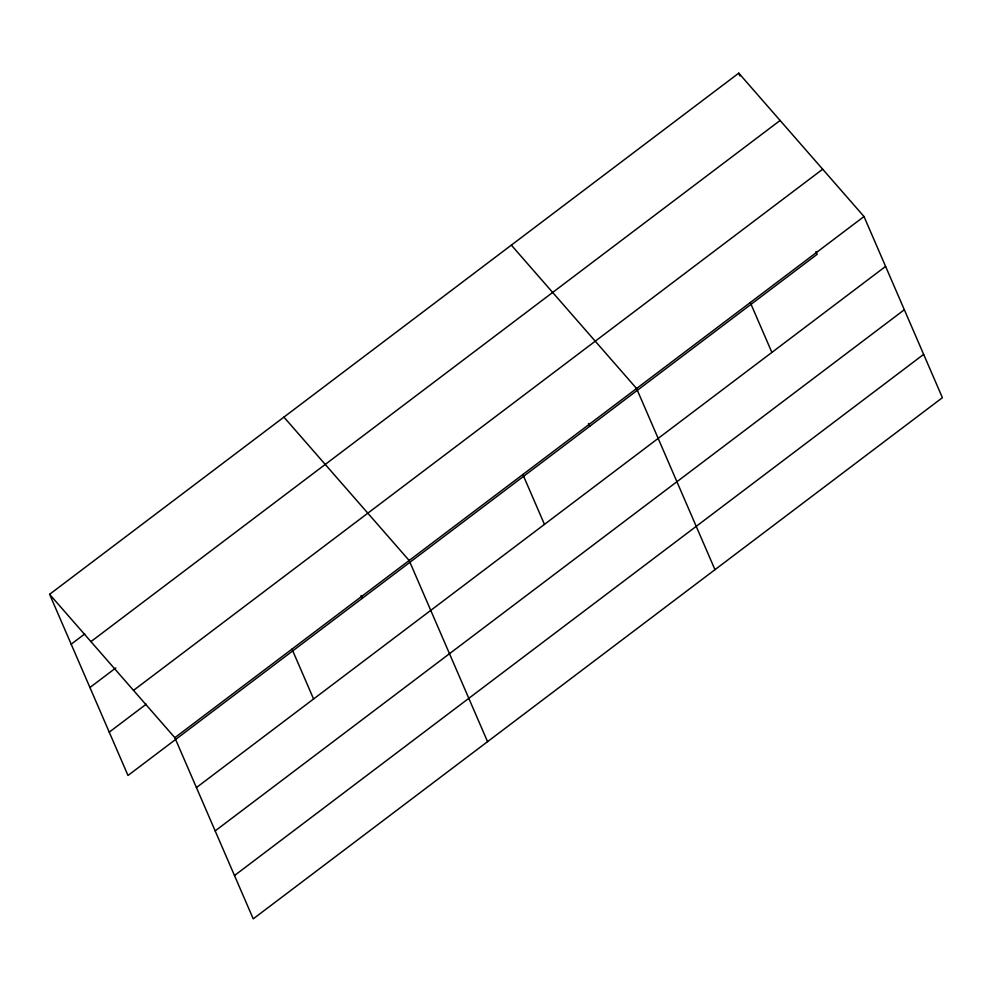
<?xml version="1.0" encoding="UTF-8"?>
<svg xmlns="http://www.w3.org/2000/svg" width="992" height="992" viewBox="0 0 992 992"><rect width="100%" height="100%" fill="white"/><g stroke="black" fill="none" stroke-linecap="round" stroke-linejoin="round"><path stroke-width="1.49" d="M49.6 594.307L738.767 73.148L864.007 216.529L942.4 397.693L253.233 918.852L174.84 737.688L49.6 594.307L127.993 775.471L817.16 254.312L815.945 251.522M71.188 644.192L84.754 633.938M90.929 641.626L780.096 120.466M89.937 687.518L115.828 667.926M133.511 690.37L822.678 169.21M109.244 732.146L146.246 704.171M174.84 737.688L864.007 216.529M196.428 787.574L885.596 266.414M215.177 830.899L904.344 309.74M234.496 875.527L923.651 354.367M511.339 245.136L636.579 388.517L714.972 569.681M283.91 417.111L409.163 560.492L487.556 741.656M738.767 73.148L739.958 75.925M750.287 302.523L771.875 352.408M588.529 423.497L589.732 426.287M522.871 474.498L544.459 524.396M361.1 595.485L362.316 598.275M291.995 649.09L313.584 698.976"/></g></svg>
